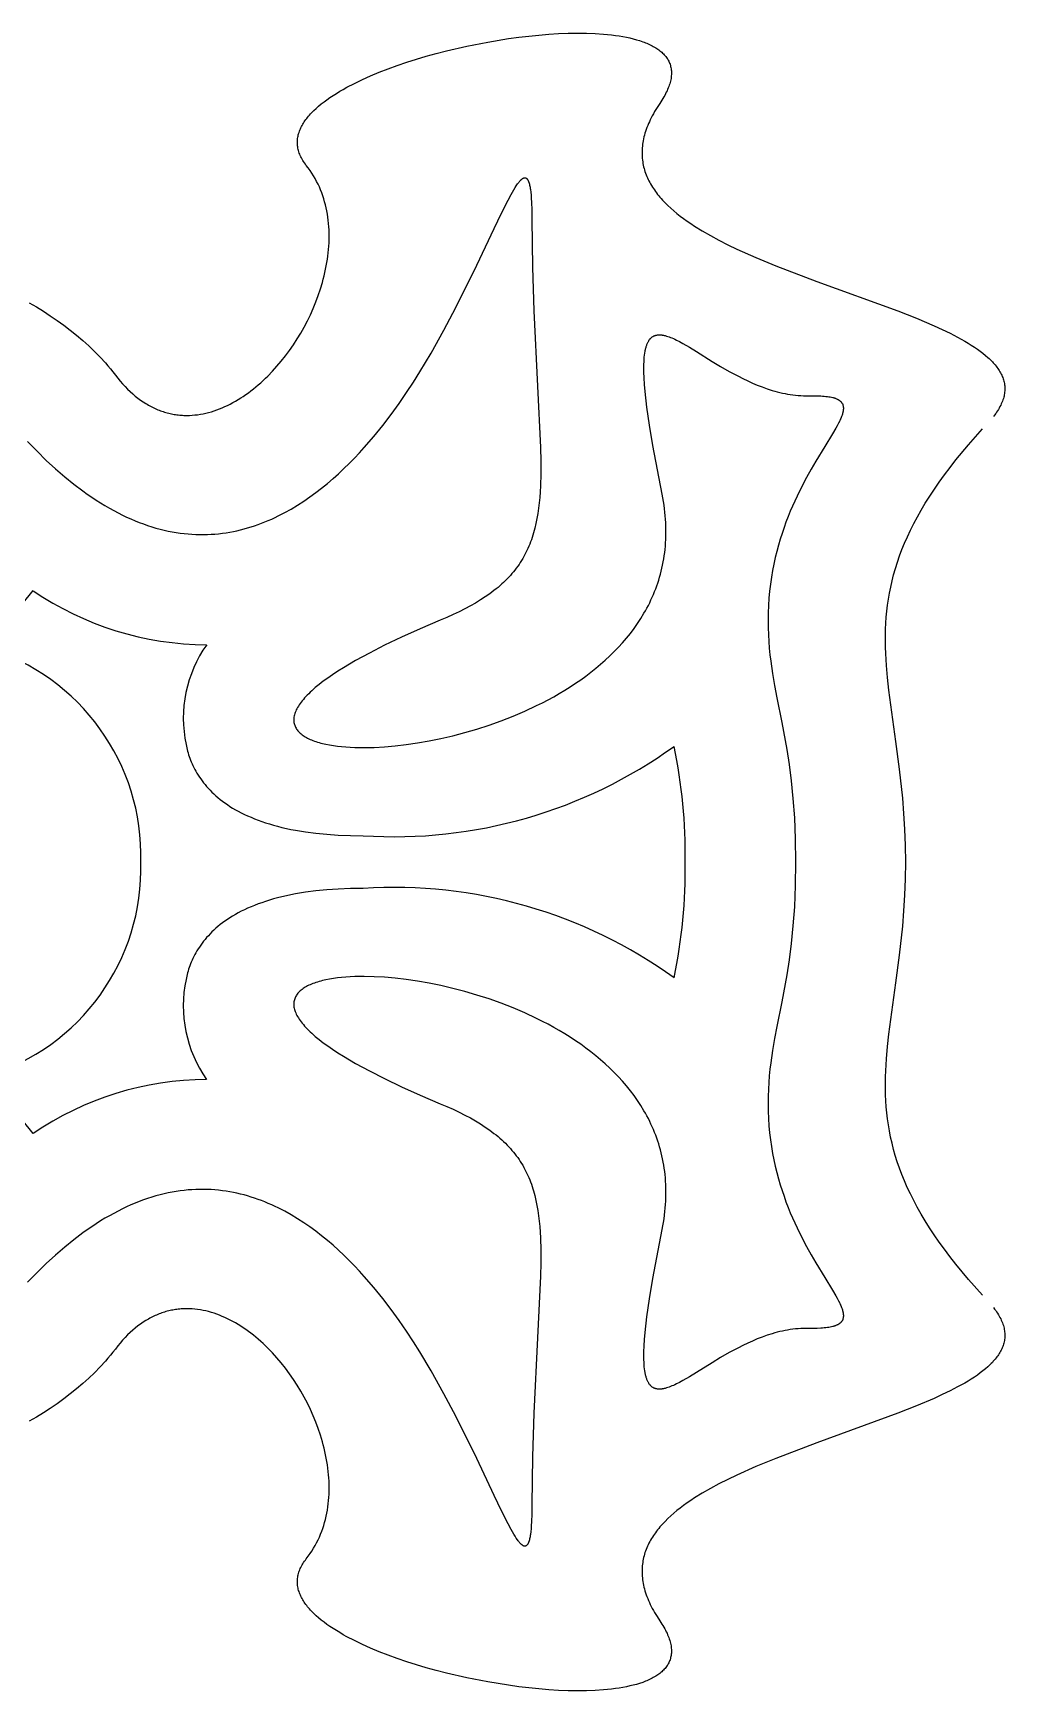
# Model space of a CAD drawing. Extents: x 2 to 222, y 1 to 131.
# Drawn here: x 97.93 to 115.55, y 55.98 to 86.06 of the extents above; entities that cross this region are included whole.
import ezdxf

# ---------------------------------------------------------------- set-up
doc = ezdxf.new("R2010")
doc.units = 0
doc.header["$MEASUREMENT"] = 0
doc.layers.add('DEFAULT', color=18, linetype='CONTINUOUS')

msp = doc.modelspace()

# ---------------------------------------------------------------- linework, layer by layer
at = {"layer": 'DEFAULT', "color": 5}
for p, q in [((97.084, 74.907), (97.928, 75.944)), ((97.928, 66.091), (97.084, 67.132))]:
    msp.add_line(p, q, dxfattribs=at)
at = {"layer": 'DEFAULT', "color": 1}
for points in [[(102.882, 83.663), (102.865, 83.686), (102.848, 83.708), (102.833, 83.731), (102.819, 83.753), (102.806, 83.775), (102.794, 83.798), (102.782, 83.82), (102.772, 83.842), (102.763, 83.865), (102.754, 83.887), (102.747, 83.909), (102.74, 83.931), (102.735, 83.953), (102.73, 83.976), (102.726, 83.998), (102.724, 84.02), (102.722, 84.042), (102.721, 84.064), (102.72, 84.086), (102.721, 84.108), (102.723, 84.129), (102.725, 84.151), (102.728, 84.173), (102.732, 84.195), (102.737, 84.216), (102.743, 84.238), (102.75, 84.26), (102.757, 84.281), (102.765, 84.302), (102.774, 84.324), (102.784, 84.345), (102.794, 84.366), (102.805, 84.388), (102.817, 84.409), (102.83, 84.43), (102.844, 84.451), (102.858, 84.472), (102.873, 84.493), (102.889, 84.514), (102.905, 84.534), (102.922, 84.555), (102.94, 84.576), (102.958, 84.596), (102.978, 84.617), (102.997, 84.637), (103.018, 84.657), (103.061, 84.697), (103.106, 84.737), (103.154, 84.777), (103.204, 84.816), (103.257, 84.855), (103.312, 84.894), (103.369, 84.932), (103.429, 84.969), (103.49, 85.007), (103.553, 85.043), (103.619, 85.08), (103.755, 85.151), (103.899, 85.22), (104.049, 85.288), (104.205, 85.353), (104.367, 85.416), (104.533, 85.476), (104.705, 85.535), (104.88, 85.59), (105.058, 85.644), (105.24, 85.694), (105.424, 85.742), (105.797, 85.828), (106.173, 85.902), (106.549, 85.963), (106.735, 85.989), (106.92, 86.01), (107.103, 86.029), (107.282, 86.043), (107.459, 86.054), (107.631, 86.06), (107.8, 86.063), (107.963, 86.061), (108.121, 86.055), (108.274, 86.045), (108.42, 86.031), (108.49, 86.022), (108.559, 86.012), (108.625, 86.001), (108.69, 85.988), (108.753, 85.975), (108.814, 85.96), (108.873, 85.944), (108.929, 85.927), (108.984, 85.908), (109.01, 85.899), (109.036, 85.889), (109.061, 85.878), (109.085, 85.868), (109.109, 85.857), (109.133, 85.846), (109.155, 85.834), (109.177, 85.822), (109.199, 85.81), (109.22, 85.797), (109.24, 85.785), (109.259, 85.771), (109.278, 85.758), (109.296, 85.744), (109.313, 85.73), (109.33, 85.716), (109.346, 85.701), (109.361, 85.686), (109.376, 85.67), (109.39, 85.654), (109.403, 85.638), (109.415, 85.622), (109.427, 85.605), (109.438, 85.588), (109.448, 85.57), (109.457, 85.552), (109.466, 85.534), (109.473, 85.515), (109.48, 85.497), (109.486, 85.477), (109.491, 85.458), (109.496, 85.438), (109.5, 85.417), (109.502, 85.397), (109.504, 85.376), (109.505, 85.354), (109.506, 85.332), (109.505, 85.31), (109.503, 85.288), (109.501, 85.265), (109.498, 85.242), (109.493, 85.218), (109.488, 85.194), (109.482, 85.17), (109.475, 85.145), (109.467, 85.12), (109.458, 85.094), (109.448, 85.069), (109.437, 85.042), (109.426, 85.016), (109.413, 84.989), (109.399, 84.961), (109.384, 84.933), (109.369, 84.905), (109.352, 84.877), (109.334, 84.848), (109.315, 84.818), (109.295, 84.789)], [(109.295, 84.789), (109.245, 84.713), (109.222, 84.675), (109.2, 84.638), (109.179, 84.601), (109.159, 84.564), (109.14, 84.528), (109.122, 84.492), (109.105, 84.456), (109.089, 84.42), (109.075, 84.385), (109.061, 84.35), (109.048, 84.315), (109.037, 84.28), (109.026, 84.246), (109.016, 84.212), (109.007, 84.178), (109, 84.144), (108.993, 84.111), (108.987, 84.078), (108.982, 84.045), (108.978, 84.012), (108.975, 83.98), (108.973, 83.948), (108.972, 83.916), (108.972, 83.884), (108.972, 83.853), (108.974, 83.821), (108.976, 83.791), (108.98, 83.76), (108.984, 83.729), (108.989, 83.699), (108.995, 83.669), (109.001, 83.639), (109.009, 83.609), (109.017, 83.58), (109.026, 83.551), (109.036, 83.522), (109.047, 83.493), (109.059, 83.464), (109.071, 83.436), (109.084, 83.408), (109.098, 83.38), (109.112, 83.352), (109.128, 83.325), (109.144, 83.297), (109.161, 83.27), (109.178, 83.243), (109.196, 83.217), (109.215, 83.19), (109.235, 83.164), (109.255, 83.137), (109.276, 83.111), (109.298, 83.086), (109.32, 83.06), (109.343, 83.034), (109.391, 82.984), (109.441, 82.934), (109.494, 82.885), (109.549, 82.837), (109.606, 82.789), (109.666, 82.742), (109.727, 82.696), (109.791, 82.65), (109.857, 82.605), (109.925, 82.56), (110.066, 82.473), (110.214, 82.388), (110.368, 82.304), (110.528, 82.223), (110.694, 82.143), (111.038, 81.989), (111.397, 81.841), (112.142, 81.558), (113.613, 81.022), (113.952, 80.888), (114.27, 80.753), (114.419, 80.684), (114.562, 80.615), (114.698, 80.545), (114.826, 80.474), (114.887, 80.438), (114.945, 80.401), (115.001, 80.365), (115.055, 80.328), (115.107, 80.291), (115.156, 80.253), (115.203, 80.215), (115.247, 80.177), (115.268, 80.158), (115.288, 80.138), (115.308, 80.119), (115.327, 80.099), (115.345, 80.079), (115.363, 80.06), (115.38, 80.04), (115.396, 80.02), (115.411, 79.999), (115.426, 79.979), (115.44, 79.959), (115.453, 79.938), (115.466, 79.918), (115.477, 79.897), (115.488, 79.876), (115.498, 79.855), (115.507, 79.834), (115.516, 79.813), (115.523, 79.791), (115.53, 79.77), (115.536, 79.748), (115.541, 79.726), (115.545, 79.704), (115.549, 79.682), (115.551, 79.66), (115.553, 79.638), (115.554, 79.615), (115.554, 79.592), (115.552, 79.57), (115.55, 79.547), (115.548, 79.524), (115.544, 79.5), (115.539, 79.477), (115.533, 79.453), (115.527, 79.43), (115.519, 79.406), (115.51, 79.382), (115.501, 79.357), (115.49, 79.333), (115.479, 79.308), (115.466, 79.284), (115.452, 79.259), (115.438, 79.234), (115.422, 79.208), (115.405, 79.183), (115.388, 79.157), (115.369, 79.131), (115.349, 79.105)], [(99.418, 79.857), (99.461, 79.801), (99.506, 79.747), (99.55, 79.696), (99.595, 79.647), (99.641, 79.601), (99.687, 79.557), (99.733, 79.515), (99.78, 79.476), (99.827, 79.439), (99.874, 79.404), (99.922, 79.371), (99.97, 79.34), (99.994, 79.326), (100.018, 79.312), (100.042, 79.298), (100.066, 79.285), (100.09, 79.273), (100.115, 79.261), (100.139, 79.25), (100.164, 79.239), (100.188, 79.229), (100.213, 79.219), (100.237, 79.21), (100.262, 79.201), (100.287, 79.193), (100.311, 79.185), (100.336, 79.178), (100.361, 79.171), (100.386, 79.164), (100.411, 79.159), (100.436, 79.153), (100.46, 79.148), (100.485, 79.144), (100.51, 79.14), (100.535, 79.137), (100.56, 79.134), (100.585, 79.131), (100.61, 79.129), (100.635, 79.127), (100.66, 79.126), (100.685, 79.125), (100.711, 79.125), (100.736, 79.125), (100.761, 79.126), (100.811, 79.128), (100.861, 79.133), (100.911, 79.138), (100.961, 79.146), (101.011, 79.155), (101.061, 79.166), (101.11, 79.178), (101.16, 79.192), (101.209, 79.208), (101.259, 79.225), (101.308, 79.243), (101.357, 79.263), (101.405, 79.284), (101.454, 79.307), (101.502, 79.331), (101.55, 79.357), (101.598, 79.383), (101.645, 79.411), (101.692, 79.441), (101.739, 79.471), (101.785, 79.503), (101.831, 79.536), (101.877, 79.57), (101.922, 79.606), (101.967, 79.642), (102.011, 79.68), (102.055, 79.718), (102.099, 79.758), (102.142, 79.798), (102.184, 79.84), (102.268, 79.926), (102.349, 80.016), (102.428, 80.109), (102.504, 80.206), (102.578, 80.305), (102.648, 80.407), (102.716, 80.512), (102.781, 80.619), (102.843, 80.729), (102.902, 80.84), (102.956, 80.953), (103.008, 81.068), (103.055, 81.184), (103.099, 81.301), (103.139, 81.42), (103.175, 81.539), (103.191, 81.598), (103.206, 81.658), (103.22, 81.718), (103.233, 81.778), (103.245, 81.838), (103.255, 81.898), (103.265, 81.958), (103.273, 82.018), (103.28, 82.077), (103.286, 82.137), (103.29, 82.197), (103.294, 82.256), (103.296, 82.315), (103.297, 82.375), (103.296, 82.433), (103.294, 82.492), (103.291, 82.55), (103.286, 82.608), (103.28, 82.666), (103.273, 82.723), (103.264, 82.78), (103.254, 82.837), (103.242, 82.893), (103.229, 82.948), (103.214, 83.003), (103.198, 83.058), (103.181, 83.112), (103.162, 83.165), (103.141, 83.218), (103.119, 83.271), (103.095, 83.322), (103.069, 83.373), (103.042, 83.423), (103.013, 83.473), (102.983, 83.522), (102.951, 83.57), (102.917, 83.617), (102.882, 83.663)], [(97.857, 81.17), (97.986, 81.094), (98.113, 81.015), (98.238, 80.934), (98.361, 80.85), (98.482, 80.763), (98.6, 80.673), (98.715, 80.58), (98.826, 80.485), (98.935, 80.387), (99.04, 80.286), (99.14, 80.183), (99.237, 80.077), (99.284, 80.023), (99.33, 79.968), (99.374, 79.913), (99.418, 79.857)], [(113.758, 71.016), (113.754, 71.321), (113.742, 71.616), (113.724, 71.902), (113.701, 72.178), (113.643, 72.706), (113.576, 73.205), (113.449, 74.141), (113.425, 74.365), (113.406, 74.586), (113.394, 74.806), (113.39, 74.916), (113.388, 75.025), (113.389, 75.134), (113.391, 75.243), (113.396, 75.352), (113.404, 75.461), (113.414, 75.57), (113.427, 75.679), (113.442, 75.789), (113.461, 75.899), (113.483, 76.01), (113.508, 76.121), (113.536, 76.233), (113.568, 76.346), (113.604, 76.459), (113.643, 76.574), (113.687, 76.689), (113.734, 76.806), (113.786, 76.923), (113.842, 77.042), (113.902, 77.162), (113.967, 77.284), (114.037, 77.407), (114.111, 77.531), (114.191, 77.657), (114.275, 77.785), (114.365, 77.915), (114.46, 78.047), (114.561, 78.18), (114.667, 78.316), (114.897, 78.593), (115.151, 78.88)], [(115.148, 63.156), (114.894, 63.443), (114.664, 63.721), (114.558, 63.857), (114.458, 63.99), (114.363, 64.122), (114.273, 64.252), (114.188, 64.38), (114.109, 64.506), (114.035, 64.63), (113.965, 64.753), (113.9, 64.875), (113.84, 64.995), (113.784, 65.114), (113.733, 65.231), (113.685, 65.348), (113.642, 65.463), (113.603, 65.577), (113.567, 65.691), (113.535, 65.804), (113.507, 65.915), (113.482, 66.027), (113.46, 66.137), (113.442, 66.247), (113.426, 66.357), (113.413, 66.466), (113.403, 66.576), (113.396, 66.684), (113.391, 66.793), (113.388, 66.902), (113.388, 67.011), (113.39, 67.12), (113.393, 67.229), (113.406, 67.449), (113.425, 67.67), (113.449, 67.894), (113.576, 68.828), (113.643, 69.327), (113.701, 69.855), (113.724, 70.131), (113.742, 70.416), (113.754, 70.711), (113.758, 71.016)], [(102.882, 58.373), (102.917, 58.419), (102.951, 58.466), (102.983, 58.514), (103.013, 58.563), (103.042, 58.613), (103.069, 58.663), (103.095, 58.714), (103.119, 58.766), (103.141, 58.818), (103.162, 58.871), (103.181, 58.924), (103.198, 58.978), (103.214, 59.033), (103.229, 59.088), (103.242, 59.144), (103.254, 59.2), (103.264, 59.256), (103.273, 59.313), (103.28, 59.37), (103.286, 59.428), (103.291, 59.486), (103.294, 59.544), (103.296, 59.603), (103.297, 59.662), (103.296, 59.721), (103.294, 59.78), (103.29, 59.839), (103.286, 59.899), (103.28, 59.959), (103.273, 60.018), (103.265, 60.078), (103.255, 60.138), (103.245, 60.198), (103.233, 60.258), (103.22, 60.318), (103.206, 60.378), (103.191, 60.438), (103.175, 60.497), (103.139, 60.616), (103.099, 60.735), (103.055, 60.852), (103.008, 60.968), (102.956, 61.083), (102.902, 61.196), (102.843, 61.307), (102.781, 61.417), (102.716, 61.524), (102.648, 61.629), (102.578, 61.731), (102.504, 61.831), (102.428, 61.927), (102.349, 62.02), (102.268, 62.11), (102.184, 62.196), (102.142, 62.238), (102.099, 62.278), (102.055, 62.318), (102.011, 62.357), (101.967, 62.394), (101.922, 62.43), (101.877, 62.466), (101.831, 62.5), (101.785, 62.533), (101.739, 62.565), (101.692, 62.595), (101.645, 62.625), (101.598, 62.653), (101.55, 62.68), (101.502, 62.705), (101.454, 62.729), (101.405, 62.752), (101.357, 62.773), (101.308, 62.793), (101.259, 62.812), (101.209, 62.828), (101.16, 62.844), (101.11, 62.858), (101.061, 62.87), (101.011, 62.881), (100.961, 62.89), (100.911, 62.898), (100.861, 62.904), (100.811, 62.908), (100.761, 62.91), (100.736, 62.911), (100.711, 62.911), (100.685, 62.911), (100.66, 62.91), (100.635, 62.909), (100.61, 62.907), (100.585, 62.905), (100.56, 62.903), (100.535, 62.9), (100.51, 62.896), (100.485, 62.892), (100.46, 62.888), (100.436, 62.883), (100.411, 62.877), (100.386, 62.872), (100.361, 62.865), (100.336, 62.859), (100.311, 62.851), (100.287, 62.843), (100.262, 62.835), (100.237, 62.826), (100.213, 62.817), (100.188, 62.807), (100.164, 62.797), (100.139, 62.786), (100.115, 62.775), (100.09, 62.763), (100.066, 62.751), (100.042, 62.738), (100.018, 62.724), (99.994, 62.71), (99.97, 62.696), (99.922, 62.665), (99.874, 62.633), (99.827, 62.598), (99.78, 62.56), (99.733, 62.521), (99.687, 62.479), (99.641, 62.435), (99.595, 62.389), (99.55, 62.34), (99.506, 62.289), (99.461, 62.235), (99.418, 62.179)], [(115.349, 62.931), (115.369, 62.905), (115.388, 62.879), (115.405, 62.853), (115.422, 62.828), (115.438, 62.802), (115.452, 62.777), (115.466, 62.752), (115.479, 62.728), (115.49, 62.703), (115.501, 62.679), (115.51, 62.655), (115.519, 62.63), (115.527, 62.607), (115.533, 62.583), (115.539, 62.559), (115.544, 62.536), (115.548, 62.513), (115.55, 62.489), (115.552, 62.466), (115.554, 62.444), (115.554, 62.421), (115.553, 62.399), (115.551, 62.376), (115.549, 62.354), (115.545, 62.332), (115.541, 62.31), (115.536, 62.288), (115.53, 62.266), (115.523, 62.245), (115.516, 62.224), (115.507, 62.202), (115.498, 62.181), (115.488, 62.16), (115.477, 62.139), (115.466, 62.119), (115.453, 62.098), (115.44, 62.077), (115.426, 62.057), (115.411, 62.037), (115.396, 62.017), (115.38, 61.997), (115.363, 61.977), (115.345, 61.957), (115.327, 61.937), (115.308, 61.917), (115.288, 61.898), (115.268, 61.878), (115.247, 61.859), (115.203, 61.821), (115.156, 61.783), (115.107, 61.745), (115.055, 61.708), (115.001, 61.671), (114.945, 61.635), (114.887, 61.598), (114.826, 61.562), (114.698, 61.491), (114.562, 61.421), (114.419, 61.352), (114.27, 61.283), (113.952, 61.148), (113.613, 61.015), (112.142, 60.478), (111.397, 60.195), (111.038, 60.047), (110.694, 59.893), (110.528, 59.813), (110.368, 59.732), (110.214, 59.648), (110.066, 59.563), (109.925, 59.476), (109.857, 59.431), (109.791, 59.386), (109.727, 59.34), (109.666, 59.294), (109.606, 59.247), (109.549, 59.199), (109.494, 59.151), (109.441, 59.102), (109.391, 59.052), (109.343, 59.002), (109.32, 58.976), (109.298, 58.951), (109.276, 58.925), (109.255, 58.899), (109.235, 58.873), (109.215, 58.846), (109.196, 58.82), (109.178, 58.793), (109.161, 58.766), (109.144, 58.739), (109.128, 58.711), (109.112, 58.684), (109.098, 58.656), (109.084, 58.628), (109.071, 58.6), (109.059, 58.572), (109.047, 58.543), (109.036, 58.514), (109.026, 58.485), (109.017, 58.456), (109.009, 58.427), (109.001, 58.397), (108.995, 58.367), (108.989, 58.337), (108.984, 58.307), (108.98, 58.276), (108.976, 58.246), (108.974, 58.215), (108.972, 58.183), (108.972, 58.152), (108.972, 58.12), (108.973, 58.088), (108.975, 58.056), (108.978, 58.024), (108.982, 57.991), (108.987, 57.958), (108.993, 57.925), (109, 57.892), (109.007, 57.858), (109.016, 57.825), (109.026, 57.79), (109.037, 57.756), (109.048, 57.721), (109.061, 57.687), (109.075, 57.651), (109.089, 57.616), (109.105, 57.58), (109.122, 57.544), (109.14, 57.508), (109.159, 57.472), (109.179, 57.435), (109.2, 57.398), (109.222, 57.361), (109.245, 57.323), (109.295, 57.247)], [(99.418, 62.179), (99.374, 62.123), (99.33, 62.068), (99.284, 62.013), (99.237, 61.96), (99.14, 61.854), (99.04, 61.75), (98.935, 61.65), (98.826, 61.552), (98.715, 61.457), (98.6, 61.364), (98.482, 61.275), (98.361, 61.188), (98.238, 61.103), (98.113, 61.022), (97.986, 60.943), (97.857, 60.868)], [(109.295, 57.247), (109.315, 57.218), (109.334, 57.188), (109.352, 57.159), (109.369, 57.131), (109.384, 57.103), (109.399, 57.075), (109.413, 57.048), (109.426, 57.021), (109.437, 56.994), (109.448, 56.968), (109.458, 56.942), (109.467, 56.917), (109.475, 56.892), (109.482, 56.867), (109.488, 56.843), (109.493, 56.819), (109.498, 56.795), (109.501, 56.772), (109.503, 56.749), (109.505, 56.727), (109.506, 56.704), (109.505, 56.683), (109.504, 56.661), (109.502, 56.64), (109.5, 56.62), (109.496, 56.599), (109.491, 56.579), (109.486, 56.56), (109.48, 56.541), (109.473, 56.522), (109.466, 56.503), (109.457, 56.485), (109.448, 56.467), (109.438, 56.45), (109.427, 56.433), (109.415, 56.416), (109.403, 56.399), (109.39, 56.383), (109.376, 56.367), (109.361, 56.352), (109.346, 56.337), (109.33, 56.322), (109.313, 56.308), (109.296, 56.293), (109.278, 56.28), (109.259, 56.266), (109.24, 56.253), (109.22, 56.24), (109.199, 56.228), (109.177, 56.216), (109.155, 56.204), (109.133, 56.192), (109.109, 56.181), (109.085, 56.17), (109.061, 56.16), (109.036, 56.149), (109.01, 56.139), (108.984, 56.13), (108.929, 56.111), (108.873, 56.094), (108.814, 56.078), (108.753, 56.064), (108.69, 56.05), (108.625, 56.038), (108.559, 56.026), (108.49, 56.016), (108.42, 56.008), (108.274, 55.993), (108.121, 55.983), (107.963, 55.977), (107.8, 55.976), (107.631, 55.978), (107.459, 55.985), (107.282, 55.996), (107.103, 56.01), (106.92, 56.028), (106.735, 56.05), (106.549, 56.076), (106.173, 56.137), (105.797, 56.211), (105.424, 56.297), (105.24, 56.345), (105.058, 56.395), (104.88, 56.448), (104.705, 56.504), (104.533, 56.562), (104.367, 56.623), (104.205, 56.686), (104.049, 56.751), (103.899, 56.818), (103.755, 56.887), (103.619, 56.959), (103.553, 56.995), (103.49, 57.032), (103.429, 57.069), (103.369, 57.106), (103.312, 57.144), (103.257, 57.183), (103.204, 57.222), (103.154, 57.261), (103.106, 57.3), (103.061, 57.34), (103.018, 57.381), (102.997, 57.401), (102.978, 57.421), (102.958, 57.442), (102.94, 57.462), (102.922, 57.483), (102.905, 57.503), (102.889, 57.524), (102.873, 57.545), (102.858, 57.566), (102.844, 57.586), (102.83, 57.607), (102.817, 57.629), (102.805, 57.65), (102.794, 57.671), (102.784, 57.692), (102.774, 57.713), (102.765, 57.735), (102.757, 57.756), (102.75, 57.778), (102.743, 57.799), (102.737, 57.821), (102.732, 57.842), (102.728, 57.864), (102.725, 57.886), (102.723, 57.907), (102.721, 57.929), (102.72, 57.951), (102.721, 57.973), (102.722, 57.995), (102.724, 58.017), (102.726, 58.039), (102.73, 58.061), (102.735, 58.083), (102.74, 58.105), (102.747, 58.127), (102.754, 58.15), (102.763, 58.172), (102.772, 58.194), (102.782, 58.216), (102.794, 58.239), (102.806, 58.261), (102.819, 58.283), (102.833, 58.306), (102.848, 58.328), (102.865, 58.35), (102.882, 58.373)]]:
    msp.add_lwpolyline(points, dxfattribs=at)
at = {"layer": 'DEFAULT', "color": 5}
for points in [[(105.146, 80.254), (105.379, 80.671), (105.594, 81.081), (105.975, 81.85), (106.29, 82.516), (106.424, 82.796), (106.543, 83.032), (106.596, 83.133), (106.646, 83.22), (106.67, 83.259), (106.692, 83.294), (106.714, 83.325), (106.725, 83.34), (106.735, 83.353), (106.745, 83.366), (106.755, 83.377), (106.764, 83.388), (106.769, 83.393), (106.774, 83.397), (106.778, 83.402), (106.783, 83.406), (106.787, 83.41), (106.792, 83.414), (106.796, 83.417), (106.8, 83.42), (106.805, 83.423), (106.809, 83.426), (106.813, 83.428), (106.817, 83.43), (106.821, 83.432), (106.825, 83.434), (106.829, 83.435), (106.833, 83.436), (106.837, 83.437), (106.841, 83.438), (106.844, 83.438), (106.848, 83.438), (106.852, 83.438), (106.855, 83.437), (106.859, 83.436), (106.862, 83.435), (106.866, 83.434), (106.869, 83.432), (106.872, 83.43), (106.876, 83.428), (106.879, 83.426), (106.882, 83.423), (106.885, 83.42), (106.888, 83.416), (106.891, 83.413), (106.894, 83.409), (106.897, 83.405), (106.899, 83.4), (106.902, 83.395), (106.905, 83.39), (106.908, 83.385), (106.91, 83.379), (106.913, 83.373), (106.915, 83.367), (106.918, 83.36), (106.92, 83.353), (106.922, 83.346), (106.925, 83.338), (106.929, 83.322), (106.933, 83.305), (106.937, 83.287), (106.941, 83.267), (106.944, 83.246), (106.948, 83.224), (106.954, 83.175), (106.959, 83.121), (106.963, 83.062), (106.967, 82.997), (106.972, 82.85), (106.973, 82.681)], [(106.973, 82.681), (106.983, 81.815), (107.009, 81.025), (107.079, 79.657), (107.132, 78.54), (107.137, 78.296), (107.136, 78.064), (107.13, 77.844), (107.124, 77.739), (107.116, 77.636), (107.107, 77.536), (107.095, 77.439), (107.082, 77.345), (107.066, 77.253), (107.048, 77.163), (107.027, 77.076), (107.016, 77.033), (107.004, 76.991), (106.992, 76.949), (106.979, 76.908), (106.965, 76.868), (106.95, 76.828), (106.935, 76.788), (106.919, 76.749), (106.902, 76.711), (106.885, 76.673), (106.867, 76.636), (106.848, 76.599), (106.828, 76.562), (106.808, 76.526), (106.786, 76.491), (106.764, 76.455), (106.741, 76.421), (106.717, 76.386), (106.692, 76.352), (106.667, 76.319), (106.64, 76.286), (106.613, 76.253), (106.585, 76.221), (106.556, 76.189), (106.525, 76.157), (106.494, 76.126), (106.462, 76.095), (106.429, 76.065), (106.395, 76.034), (106.36, 76.004), (106.324, 75.975), (106.287, 75.945), (106.249, 75.916), (106.21, 75.888), (106.129, 75.831), (106.043, 75.775), (105.953, 75.72), (105.858, 75.666), (105.758, 75.613), (105.654, 75.561), (105.545, 75.509), (105.431, 75.457), (105.312, 75.407)], [(109.337, 77.693), (109.17, 78.577), (109.109, 78.948), (109.062, 79.275), (109.03, 79.559), (109.019, 79.686), (109.011, 79.804), (109.007, 79.911), (109.006, 80.01), (109.007, 80.056), (109.009, 80.1), (109.011, 80.142), (109.014, 80.181), (109.018, 80.219), (109.023, 80.254), (109.028, 80.288), (109.031, 80.303), (109.034, 80.319), (109.038, 80.334), (109.041, 80.348), (109.045, 80.362), (109.049, 80.376), (109.053, 80.389), (109.057, 80.402), (109.062, 80.414), (109.067, 80.426), (109.071, 80.437), (109.076, 80.448), (109.082, 80.458), (109.087, 80.468), (109.093, 80.478), (109.098, 80.487), (109.104, 80.495), (109.111, 80.504), (109.117, 80.512), (109.123, 80.519), (109.13, 80.526), (109.137, 80.533), (109.144, 80.539), (109.151, 80.545), (109.158, 80.55), (109.166, 80.555), (109.173, 80.56), (109.181, 80.564), (109.189, 80.568), (109.197, 80.572), (109.206, 80.575), (109.214, 80.578), (109.223, 80.58), (109.232, 80.582), (109.241, 80.584), (109.25, 80.586), (109.259, 80.587), (109.269, 80.588), (109.278, 80.588), (109.288, 80.588), (109.298, 80.588), (109.308, 80.588), (109.319, 80.587), (109.329, 80.586), (109.34, 80.584), (109.35, 80.583), (109.361, 80.581), (109.372, 80.578), (109.384, 80.576), (109.395, 80.573), (109.406, 80.57), (109.418, 80.566), (109.442, 80.559), (109.466, 80.55), (109.491, 80.541), (109.516, 80.53), (109.543, 80.519), (109.569, 80.507), (109.596, 80.493), (109.652, 80.465), (109.71, 80.433), (109.833, 80.362), (109.963, 80.282), (110.246, 80.106), (110.398, 80.015), (110.556, 79.924), (110.72, 79.835), (110.804, 79.793), (110.889, 79.752), (110.976, 79.712), (111.064, 79.675), (111.153, 79.641), (111.243, 79.609), (111.334, 79.579), (111.38, 79.566), (111.426, 79.553), (111.472, 79.542), (111.519, 79.531), (111.566, 79.521), (111.613, 79.512), (111.66, 79.505), (111.708, 79.498), (111.756, 79.492), (111.804, 79.488), (111.852, 79.484), (111.9, 79.482), (111.948, 79.481), (111.997, 79.481)], [(97.826, 78.649), (97.997, 78.473), (98.166, 78.308), (98.334, 78.153), (98.5, 78.01), (98.665, 77.876), (98.829, 77.753), (98.91, 77.695), (98.991, 77.64), (99.071, 77.586), (99.151, 77.536), (99.23, 77.487), (99.31, 77.441), (99.388, 77.398), (99.467, 77.356), (99.545, 77.317), (99.623, 77.28), (99.7, 77.245), (99.777, 77.213), (99.853, 77.182), (99.929, 77.154), (100.004, 77.128), (100.08, 77.103), (100.154, 77.081), (100.229, 77.061), (100.303, 77.043), (100.376, 77.026), (100.449, 77.012), (100.522, 76.999), (100.594, 76.989), (100.666, 76.98), (100.737, 76.973), (100.808, 76.967), (100.879, 76.964), (100.949, 76.962), (101.018, 76.962), (101.087, 76.963), (101.156, 76.967), (101.224, 76.971), (101.292, 76.978), (101.36, 76.986), (101.427, 76.995), (101.493, 77.006), (101.559, 77.018), (101.625, 77.032), (101.69, 77.047), (101.754, 77.064), (101.818, 77.082), (101.882, 77.101), (101.945, 77.122), (102.008, 77.144), (102.07, 77.167), (102.132, 77.191), (102.193, 77.217), (102.254, 77.243), (102.315, 77.271), (102.374, 77.3), (102.493, 77.361), (102.609, 77.426), (102.723, 77.495), (102.836, 77.568), (102.946, 77.644), (103.054, 77.723), (103.16, 77.805), (103.265, 77.89), (103.367, 77.977), (103.467, 78.067), (103.564, 78.159), (103.66, 78.253), (103.754, 78.348), (103.845, 78.445), (103.934, 78.542), (104.106, 78.741), (104.269, 78.941), (104.422, 79.142), (104.567, 79.342), (104.702, 79.538), (104.828, 79.729), (104.944, 79.913), (105.146, 80.254)], [(111.997, 79.481), (112.076, 79.482), (112.15, 79.481), (112.217, 79.479), (112.249, 79.477), (112.279, 79.474), (112.308, 79.471), (112.335, 79.468), (112.361, 79.464), (112.385, 79.46), (112.409, 79.455), (112.431, 79.45), (112.441, 79.447), (112.451, 79.444), (112.461, 79.441), (112.471, 79.438), (112.48, 79.435), (112.489, 79.431), (112.498, 79.428), (112.506, 79.424), (112.514, 79.42), (112.522, 79.416), (112.529, 79.412), (112.536, 79.408), (112.543, 79.404), (112.549, 79.4), (112.556, 79.395), (112.562, 79.391), (112.567, 79.386), (112.573, 79.381), (112.578, 79.376), (112.583, 79.371), (112.587, 79.366), (112.592, 79.361), (112.596, 79.356), (112.599, 79.35), (112.603, 79.344), (112.606, 79.339), (112.609, 79.333), (112.612, 79.327), (112.614, 79.321), (112.616, 79.314), (112.618, 79.308), (112.62, 79.301), (112.622, 79.295), (112.623, 79.288), (112.624, 79.281), (112.624, 79.274), (112.625, 79.267), (112.625, 79.26), (112.625, 79.252), (112.625, 79.245), (112.625, 79.237), (112.624, 79.23), (112.623, 79.222), (112.622, 79.214), (112.621, 79.206), (112.619, 79.197), (112.618, 79.189), (112.616, 79.18), (112.614, 79.172), (112.611, 79.163), (112.606, 79.145), (112.6, 79.127), (112.593, 79.108), (112.586, 79.089), (112.577, 79.069), (112.568, 79.048), (112.559, 79.027), (112.537, 78.984), (112.513, 78.938), (112.487, 78.891), (112.428, 78.789), (112.289, 78.56), (112.128, 78.297), (112.043, 78.152), (111.957, 77.997), (111.871, 77.834), (111.785, 77.662), (111.702, 77.48), (111.662, 77.385), (111.622, 77.288), (111.584, 77.189), (111.548, 77.088), (111.512, 76.984), (111.479, 76.877), (111.447, 76.768), (111.417, 76.657), (111.389, 76.543), (111.364, 76.427), (111.341, 76.308), (111.32, 76.187), (111.302, 76.063), (111.287, 75.937), (111.275, 75.808), (111.267, 75.677), (111.262, 75.543), (111.26, 75.407)], [(105.312, 75.407), (104.945, 75.25), (104.609, 75.099), (104.303, 74.952), (104.026, 74.811), (103.777, 74.675), (103.663, 74.609), (103.556, 74.544), (103.455, 74.481), (103.36, 74.419), (103.273, 74.358), (103.191, 74.299), (103.116, 74.241), (103.046, 74.184), (102.983, 74.128), (102.954, 74.101), (102.926, 74.074), (102.9, 74.048), (102.875, 74.022), (102.851, 73.996), (102.829, 73.971), (102.808, 73.945), (102.789, 73.921), (102.771, 73.896), (102.754, 73.872), (102.739, 73.849), (102.725, 73.825), (102.712, 73.802), (102.701, 73.78), (102.691, 73.757), (102.682, 73.735), (102.674, 73.714), (102.668, 73.692), (102.663, 73.672), (102.659, 73.651), (102.657, 73.631), (102.656, 73.611), (102.655, 73.592), (102.657, 73.572), (102.659, 73.554), (102.662, 73.535), (102.667, 73.517), (102.672, 73.5), (102.679, 73.482), (102.687, 73.466), (102.696, 73.449), (102.706, 73.433), (102.717, 73.417), (102.729, 73.402), (102.743, 73.386), (102.757, 73.372), (102.772, 73.357), (102.788, 73.343), (102.806, 73.33), (102.824, 73.317), (102.843, 73.304), (102.863, 73.291), (102.884, 73.279), (102.906, 73.267), (102.929, 73.256), (102.953, 73.245), (102.978, 73.235), (103.003, 73.224), (103.03, 73.215), (103.057, 73.205), (103.085, 73.196), (103.114, 73.187), (103.144, 73.179), (103.174, 73.171), (103.238, 73.157), (103.304, 73.143), (103.374, 73.132), (103.446, 73.122), (103.521, 73.113), (103.598, 73.107), (103.678, 73.101), (103.761, 73.098), (103.846, 73.096), (103.933, 73.095), (104.113, 73.099), (104.301, 73.109), (104.495, 73.126), (104.696, 73.15), (104.902, 73.18), (105.112, 73.217), (105.325, 73.26), (105.541, 73.311), (105.759, 73.368), (105.978, 73.432), (106.198, 73.503), (106.416, 73.581), (106.633, 73.666), (106.848, 73.758), (107.06, 73.858), (107.164, 73.91), (107.268, 73.964), (107.37, 74.02), (107.471, 74.078), (107.571, 74.138), (107.669, 74.199), (107.765, 74.263), (107.86, 74.328), (107.953, 74.395), (108.044, 74.464), (108.133, 74.535), (108.22, 74.608), (108.305, 74.682), (108.387, 74.759), (108.467, 74.837), (108.544, 74.917), (108.619, 74.999), (108.691, 75.083), (108.761, 75.169), (108.827, 75.257), (108.89, 75.347), (108.951, 75.439), (109.008, 75.533), (109.035, 75.58), (109.061, 75.628), (109.087, 75.677), (109.111, 75.726), (109.135, 75.776), (109.158, 75.826), (109.18, 75.876), (109.201, 75.927), (109.221, 75.979), (109.24, 76.031), (109.258, 76.083), (109.275, 76.136), (109.292, 76.19), (109.307, 76.244), (109.321, 76.299), (109.334, 76.354), (109.346, 76.409), (109.357, 76.465), (109.367, 76.522), (109.376, 76.579), (109.384, 76.636), (109.391, 76.694), (109.396, 76.753), (109.401, 76.812), (109.404, 76.871), (109.406, 76.932), (109.407, 76.992), (109.407, 77.053), (109.406, 77.115), (109.403, 77.177), (109.399, 77.24), (109.394, 77.303), (109.388, 77.367), (109.38, 77.431), (109.371, 77.495), (109.361, 77.561), (109.35, 77.626), (109.337, 77.693)], [(111.26, 75.407), (111.261, 75.273), (111.265, 75.144), (111.272, 75.019), (111.281, 74.898), (111.292, 74.779), (111.306, 74.664), (111.337, 74.44), (111.375, 74.22), (111.417, 74.001), (111.508, 73.552), (111.6, 73.06), (111.642, 72.788), (111.679, 72.494), (111.711, 72.173), (111.736, 71.822), (111.752, 71.437), (111.757, 71.015)], [(100.7, 73.15), (100.706, 73.121), (100.713, 73.091), (100.721, 73.061), (100.729, 73.03), (100.738, 72.999), (100.748, 72.967), (100.759, 72.934), (100.77, 72.902), (100.783, 72.869), (100.796, 72.836), (100.811, 72.802), (100.826, 72.768), (100.843, 72.734), (100.86, 72.7), (100.879, 72.666), (100.899, 72.631), (100.92, 72.597), (100.942, 72.562), (100.966, 72.528), (100.991, 72.493), (101.017, 72.458), (101.045, 72.424), (101.074, 72.39), (101.105, 72.355), (101.137, 72.321), (101.17, 72.288), (101.205, 72.254), (101.242, 72.221), (101.28, 72.188), (101.32, 72.155), (101.362, 72.123), (101.405, 72.091), (101.45, 72.06), (101.497, 72.029), (101.546, 71.999), (101.596, 71.969), (101.649, 71.94), (101.703, 71.912), (101.76, 71.884), (101.818, 71.856), (101.879, 71.83), (101.941, 71.804), (102.006, 71.779), (102.073, 71.755), (102.142, 71.732), (102.213, 71.709), (102.286, 71.688), (102.362, 71.667), (102.44, 71.648), (102.521, 71.629), (102.604, 71.612), (102.689, 71.595), (102.867, 71.566), (103.055, 71.541), (103.253, 71.522), (103.463, 71.507), (103.683, 71.499), (103.914, 71.496)], [(111.757, 71.015), (111.752, 70.592), (111.736, 70.208), (111.711, 69.858), (111.679, 69.538), (111.642, 69.245), (111.6, 68.973), (111.508, 68.482), (111.417, 68.034), (111.375, 67.816), (111.337, 67.597), (111.306, 67.374), (111.292, 67.259), (111.281, 67.141), (111.272, 67.02), (111.265, 66.895), (111.261, 66.766), (111.26, 66.633)], [(103.914, 70.54), (103.683, 70.537), (103.463, 70.528), (103.253, 70.514), (103.055, 70.494), (102.867, 70.469), (102.689, 70.44), (102.604, 70.424), (102.521, 70.406), (102.44, 70.388), (102.362, 70.369), (102.286, 70.348), (102.213, 70.327), (102.142, 70.304), (102.073, 70.281), (102.006, 70.257), (101.941, 70.232), (101.879, 70.206), (101.818, 70.18), (101.76, 70.153), (101.703, 70.125), (101.649, 70.097), (101.596, 70.068), (101.546, 70.038), (101.497, 70.008), (101.45, 69.977), (101.405, 69.946), (101.362, 69.914), (101.32, 69.882), (101.28, 69.849), (101.242, 69.817), (101.205, 69.783), (101.17, 69.75), (101.137, 69.716), (101.105, 69.682), (101.074, 69.648), (101.045, 69.614), (101.017, 69.58), (100.991, 69.545), (100.966, 69.511), (100.942, 69.476), (100.92, 69.442), (100.899, 69.407), (100.879, 69.373), (100.86, 69.338), (100.843, 69.304), (100.826, 69.27), (100.811, 69.237), (100.796, 69.203), (100.783, 69.17), (100.77, 69.137), (100.759, 69.104), (100.748, 69.072), (100.738, 69.04), (100.729, 69.009), (100.721, 68.978), (100.713, 68.948), (100.706, 68.918), (100.7, 68.889)], [(109.337, 64.347), (109.35, 64.413), (109.361, 64.479), (109.371, 64.544), (109.38, 64.609), (109.388, 64.673), (109.394, 64.737), (109.399, 64.8), (109.403, 64.862), (109.406, 64.924), (109.407, 64.986), (109.407, 65.047), (109.406, 65.108), (109.404, 65.168), (109.401, 65.227), (109.396, 65.286), (109.391, 65.345), (109.384, 65.403), (109.376, 65.46), (109.367, 65.517), (109.357, 65.574), (109.346, 65.63), (109.334, 65.685), (109.321, 65.74), (109.307, 65.795), (109.292, 65.849), (109.275, 65.902), (109.258, 65.955), (109.24, 66.008), (109.221, 66.06), (109.201, 66.111), (109.18, 66.162), (109.158, 66.213), (109.135, 66.263), (109.111, 66.312), (109.087, 66.361), (109.061, 66.41), (109.035, 66.458), (109.008, 66.506), (108.951, 66.599), (108.89, 66.691), (108.827, 66.781), (108.761, 66.869), (108.691, 66.955), (108.619, 67.039), (108.544, 67.121), (108.467, 67.201), (108.387, 67.279), (108.305, 67.356), (108.22, 67.43), (108.133, 67.503), (108.044, 67.574), (107.953, 67.643), (107.86, 67.71), (107.765, 67.775), (107.669, 67.838), (107.571, 67.9), (107.471, 67.959), (107.37, 68.017), (107.268, 68.073), (107.164, 68.127), (107.06, 68.18), (106.848, 68.279), (106.633, 68.371), (106.416, 68.456), (106.198, 68.534), (105.978, 68.605), (105.759, 68.669), (105.541, 68.726), (105.325, 68.777), (105.112, 68.82), (104.902, 68.857), (104.696, 68.887), (104.495, 68.911), (104.301, 68.928), (104.113, 68.938), (103.933, 68.942), (103.846, 68.941), (103.761, 68.939), (103.678, 68.936), (103.598, 68.93), (103.521, 68.924), (103.446, 68.915), (103.374, 68.905), (103.304, 68.894), (103.238, 68.881), (103.174, 68.866), (103.144, 68.858), (103.114, 68.85), (103.085, 68.841), (103.057, 68.832), (103.03, 68.823), (103.003, 68.813), (102.978, 68.803), (102.953, 68.792), (102.929, 68.781), (102.906, 68.77), (102.884, 68.758), (102.863, 68.746), (102.843, 68.734), (102.824, 68.721), (102.806, 68.708), (102.788, 68.694), (102.772, 68.68), (102.757, 68.666), (102.743, 68.651), (102.729, 68.636), (102.717, 68.621), (102.706, 68.605), (102.696, 68.589), (102.687, 68.572), (102.679, 68.555), (102.672, 68.538), (102.667, 68.52), (102.662, 68.502), (102.659, 68.484), (102.657, 68.465), (102.655, 68.446), (102.656, 68.427), (102.657, 68.407), (102.659, 68.387), (102.663, 68.366), (102.668, 68.345), (102.674, 68.324), (102.682, 68.303), (102.691, 68.281), (102.701, 68.258), (102.712, 68.236), (102.725, 68.213), (102.739, 68.189), (102.754, 68.166), (102.771, 68.142), (102.789, 68.117), (102.808, 68.093), (102.829, 68.068), (102.851, 68.042), (102.875, 68.016), (102.9, 67.99), (102.926, 67.964), (102.954, 67.937), (102.983, 67.91), (103.046, 67.855), (103.116, 67.798), (103.191, 67.74), (103.273, 67.68), (103.36, 67.62), (103.455, 67.558), (103.556, 67.494), (103.663, 67.43), (103.777, 67.364), (104.026, 67.228), (104.303, 67.087), (104.609, 66.941), (104.945, 66.789), (105.312, 66.633)], [(105.312, 66.633), (105.431, 66.582), (105.545, 66.531), (105.654, 66.479), (105.758, 66.427), (105.858, 66.373), (105.953, 66.319), (106.043, 66.265), (106.129, 66.209), (106.21, 66.152), (106.249, 66.123), (106.287, 66.094), (106.324, 66.065), (106.36, 66.035), (106.395, 66.005), (106.429, 65.975), (106.462, 65.944), (106.494, 65.914), (106.525, 65.882), (106.556, 65.851), (106.585, 65.819), (106.613, 65.786), (106.64, 65.754), (106.667, 65.721), (106.692, 65.687), (106.717, 65.653), (106.741, 65.619), (106.764, 65.584), (106.786, 65.549), (106.808, 65.514), (106.828, 65.477), (106.848, 65.441), (106.867, 65.404), (106.885, 65.367), (106.902, 65.329), (106.919, 65.29), (106.935, 65.251), (106.95, 65.212), (106.965, 65.172), (106.979, 65.131), (106.992, 65.09), (107.004, 65.049), (107.016, 65.007), (107.027, 64.964), (107.048, 64.877), (107.066, 64.787), (107.082, 64.695), (107.095, 64.6), (107.107, 64.503), (107.116, 64.403), (107.124, 64.301), (107.13, 64.195), (107.136, 63.976), (107.137, 63.744), (107.132, 63.5), (107.079, 62.383), (107.009, 61.015), (106.983, 60.225), (106.973, 59.359)], [(111.26, 66.633), (111.262, 66.497), (111.267, 66.363), (111.275, 66.231), (111.287, 66.103), (111.302, 65.976), (111.32, 65.853), (111.341, 65.731), (111.364, 65.613), (111.389, 65.496), (111.417, 65.383), (111.447, 65.271), (111.479, 65.162), (111.512, 65.056), (111.548, 64.952), (111.584, 64.85), (111.622, 64.751), (111.662, 64.654), (111.702, 64.56), (111.785, 64.378), (111.871, 64.205), (111.957, 64.042), (112.043, 63.888), (112.128, 63.743), (112.289, 63.479), (112.428, 63.25), (112.487, 63.148), (112.513, 63.101), (112.537, 63.055), (112.559, 63.011), (112.568, 62.99), (112.577, 62.97), (112.586, 62.95), (112.593, 62.931), (112.6, 62.912), (112.606, 62.893), (112.611, 62.875), (112.614, 62.867), (112.616, 62.858), (112.618, 62.849), (112.619, 62.841), (112.621, 62.833), (112.622, 62.825), (112.623, 62.817), (112.624, 62.809), (112.625, 62.801), (112.625, 62.793), (112.625, 62.786), (112.625, 62.778), (112.625, 62.771), (112.624, 62.764), (112.624, 62.757), (112.623, 62.75), (112.622, 62.743), (112.62, 62.737), (112.618, 62.73), (112.616, 62.724), (112.614, 62.717), (112.612, 62.711), (112.609, 62.705), (112.606, 62.699), (112.603, 62.694), (112.599, 62.688), (112.596, 62.682), (112.592, 62.677), (112.587, 62.672), (112.583, 62.666), (112.578, 62.661), (112.573, 62.656), (112.567, 62.651), (112.562, 62.647), (112.556, 62.642), (112.549, 62.638), (112.543, 62.633), (112.536, 62.629), (112.529, 62.625), (112.522, 62.621), (112.514, 62.617), (112.506, 62.613), (112.498, 62.61), (112.489, 62.606), (112.48, 62.603), (112.471, 62.599), (112.461, 62.596), (112.451, 62.593), (112.441, 62.59), (112.431, 62.587), (112.409, 62.582), (112.385, 62.577), (112.361, 62.573), (112.335, 62.569), (112.308, 62.566), (112.279, 62.563), (112.249, 62.56), (112.217, 62.558), (112.15, 62.555), (112.076, 62.554), (111.997, 62.555)], [(105.146, 61.786), (104.944, 62.127), (104.828, 62.311), (104.702, 62.502), (104.567, 62.698), (104.422, 62.897), (104.269, 63.098), (104.106, 63.299), (103.934, 63.497), (103.845, 63.595), (103.754, 63.692), (103.66, 63.787), (103.564, 63.881), (103.467, 63.973), (103.367, 64.062), (103.265, 64.15), (103.16, 64.235), (103.054, 64.317), (102.946, 64.396), (102.836, 64.472), (102.723, 64.545), (102.609, 64.614), (102.493, 64.679), (102.374, 64.74), (102.315, 64.769), (102.254, 64.796), (102.193, 64.823), (102.132, 64.849), (102.07, 64.873), (102.008, 64.896), (101.945, 64.918), (101.882, 64.938), (101.818, 64.958), (101.754, 64.976), (101.69, 64.992), (101.625, 65.008), (101.559, 65.021), (101.493, 65.034), (101.427, 65.045), (101.36, 65.054), (101.292, 65.062), (101.224, 65.068), (101.156, 65.073), (101.087, 65.076), (101.018, 65.078), (100.949, 65.078), (100.879, 65.076), (100.808, 65.072), (100.737, 65.067), (100.666, 65.06), (100.594, 65.051), (100.522, 65.04), (100.449, 65.028), (100.376, 65.013), (100.303, 64.997), (100.229, 64.979), (100.154, 64.959), (100.08, 64.936), (100.004, 64.912), (99.929, 64.886), (99.853, 64.857), (99.777, 64.827), (99.7, 64.794), (99.623, 64.76), (99.545, 64.723), (99.467, 64.683), (99.388, 64.642), (99.31, 64.598), (99.23, 64.552), (99.151, 64.504), (99.071, 64.453), (98.991, 64.4), (98.91, 64.345), (98.829, 64.287), (98.665, 64.163), (98.5, 64.03), (98.334, 63.886), (98.166, 63.732), (97.997, 63.567), (97.826, 63.391)], [(111.997, 62.555), (111.948, 62.555), (111.9, 62.554), (111.852, 62.552), (111.804, 62.549), (111.756, 62.544), (111.708, 62.539), (111.66, 62.532), (111.613, 62.524), (111.566, 62.516), (111.519, 62.506), (111.472, 62.495), (111.426, 62.484), (111.38, 62.471), (111.334, 62.458), (111.243, 62.429), (111.153, 62.397), (111.064, 62.362), (110.976, 62.325), (110.889, 62.286), (110.804, 62.245), (110.72, 62.203), (110.556, 62.115), (110.398, 62.024), (110.246, 61.932), (109.963, 61.756), (109.833, 61.677), (109.71, 61.606), (109.652, 61.574), (109.596, 61.546), (109.569, 61.532), (109.543, 61.52), (109.516, 61.509), (109.491, 61.498), (109.466, 61.489), (109.442, 61.48), (109.418, 61.473), (109.406, 61.469), (109.395, 61.466), (109.384, 61.464), (109.372, 61.461), (109.361, 61.459), (109.35, 61.457), (109.34, 61.455), (109.329, 61.454), (109.319, 61.453), (109.308, 61.452), (109.298, 61.451), (109.288, 61.451), (109.278, 61.451), (109.269, 61.452), (109.259, 61.453), (109.25, 61.454), (109.241, 61.455), (109.232, 61.457), (109.223, 61.459), (109.214, 61.462), (109.206, 61.465), (109.197, 61.468), (109.189, 61.471), (109.181, 61.475), (109.173, 61.48), (109.166, 61.484), (109.158, 61.489), (109.151, 61.495), (109.144, 61.501), (109.137, 61.507), (109.13, 61.514), (109.123, 61.521), (109.117, 61.528), (109.111, 61.536), (109.104, 61.544), (109.098, 61.553), (109.093, 61.562), (109.087, 61.571), (109.082, 61.581), (109.076, 61.592), (109.071, 61.603), (109.067, 61.614), (109.062, 61.626), (109.057, 61.638), (109.053, 61.65), (109.049, 61.664), (109.045, 61.677), (109.041, 61.691), (109.038, 61.706), (109.034, 61.721), (109.031, 61.736), (109.028, 61.752), (109.023, 61.785), (109.018, 61.821), (109.014, 61.858), (109.011, 61.898), (109.009, 61.94), (109.007, 61.983), (109.006, 62.029), (109.007, 62.128), (109.011, 62.236), (109.019, 62.353), (109.03, 62.48), (109.062, 62.765), (109.109, 63.091), (109.17, 63.462), (109.337, 64.347)], [(106.973, 59.359), (106.972, 59.189), (106.967, 59.043), (106.963, 58.978), (106.959, 58.919), (106.954, 58.865), (106.948, 58.816), (106.944, 58.794), (106.941, 58.773), (106.937, 58.753), (106.933, 58.734), (106.929, 58.717), (106.925, 58.701), (106.922, 58.694), (106.92, 58.686), (106.918, 58.68), (106.915, 58.673), (106.913, 58.667), (106.91, 58.661), (106.908, 58.655), (106.905, 58.649), (106.902, 58.644), (106.899, 58.64), (106.897, 58.635), (106.894, 58.631), (106.891, 58.627), (106.888, 58.623), (106.885, 58.62), (106.882, 58.617), (106.879, 58.614), (106.876, 58.612), (106.872, 58.609), (106.869, 58.607), (106.866, 58.606), (106.862, 58.604), (106.859, 58.603), (106.855, 58.602), (106.852, 58.602), (106.848, 58.602), (106.844, 58.602), (106.841, 58.602), (106.837, 58.603), (106.833, 58.603), (106.829, 58.604), (106.825, 58.606), (106.821, 58.607), (106.817, 58.609), (106.813, 58.611), (106.809, 58.614), (106.805, 58.617), (106.8, 58.619), (106.796, 58.623), (106.792, 58.626), (106.787, 58.63), (106.783, 58.634), (106.778, 58.638), (106.774, 58.642), (106.769, 58.647), (106.764, 58.652), (106.755, 58.662), (106.745, 58.674), (106.735, 58.686), (106.725, 58.7), (106.714, 58.714), (106.692, 58.746), (106.67, 58.781), (106.646, 58.82), (106.596, 58.907), (106.543, 59.007), (106.424, 59.244), (106.29, 59.524), (105.975, 60.19), (105.594, 60.959), (105.379, 61.368), (105.146, 61.786)]]:
    msp.add_lwpolyline(points, dxfattribs=at)
for centre, radius, start, end in [((101.099, 80.582), 5.619, 235.6343, 269.7455), ((102.962, 73.629), 2.311, 144.7388, 191.9562), ((95.935, 71.13), 3.948, 358.4008, 73.0768), ((104.469, 80.183), 8.705, 266.3474, 305.7515), ((100.02, 71.146), 9.737, 359.2754, 11.6872), ((95.938, 70.907), 3.945, 286.8908, 1.6316), ((99.908, 70.901), 9.849, 348.3803, 0.7118), ((104.475, 61.873), 8.685, 54.2001, 93.701), ((102.973, 68.41), 2.323, 168.0998, 215.1612), ((101.099, 61.453), 5.619, 90.2545, 124.3657)]:
    msp.add_arc(centre, radius, start, end, dxfattribs=at)

doc.saveas('drawing.dxf')
